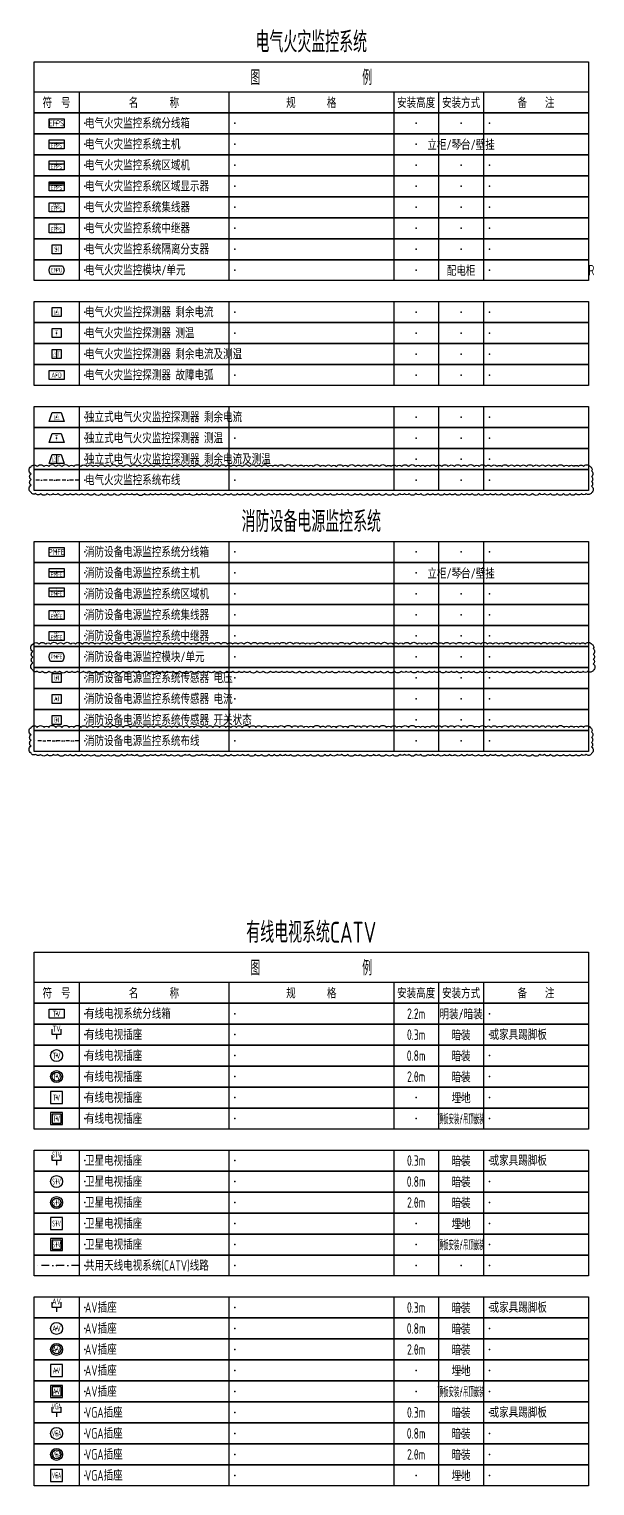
# Model space of a CAD drawing. Header units: millimetres. Extents: x -1040173 to 349982, y -145921 to 298175.
# Drawn here: x -524282 to -505404, y -100186 to -51596 of the extents above; entities that cross this region are included whole.
import ezdxf
from ezdxf.enums import TextEntityAlignment as Align

# ---------------------------------------------------------------- set-up
doc = ezdxf.new("R2010")
doc.units = ezdxf.units.MM
doc.header["$LTSCALE"] = 500
doc.header["$MEASUREMENT"] = 0
for name, pattern in [('BORDER2', [0.875, 0.25, -0.125, 0.25, -0.125, 0, -0.125]), ('DASHDOT', [1, 0.5, -0.25, 0, -0.25]), ('DIVIDE2', [0.625, 0.25, -0.125, 0, -0.125, 0, -0.125])]:
    doc.linetypes.add(name, pattern=pattern)
doc.layers.get('0').update_dxf_attribs({"color": 255, "linetype": 'CONTINUOUS'})
for name, color, linetype in [('E-CATV-DEVC', 3, 'CONTINUOUS'), ('E-CATV-EQPM', 3, 'CONTINUOUS'), ('E-CATV-WIRE', 4, 'DASHDOT'), ('E-EFPS-DEVC', 3, 'CONTINUOUS'), ('E-EFPS-WIRE', 1, 'BORDER2'), ('E-PMFE-DEVC', 3, 'CONTINUOUS'), ('E-PMFE-WIRE', 4, 'DIVIDE2'), ('E-UNIV-DIAG', 2, 'CONTINUOUS'), ('E-UNIV-EL', 140, 'CONTINUOUS'), ('E-UNIV-NOTE', 6, 'CONTINUOUS')]:
    doc.layers.add(name, color=color, linetype=linetype)
doc.styles.add('TH-STYLE3', font='tssdeng.shx', dxfattribs={"width": 0.7, "bigfont": 'tssdchn.shx'})

# ---------------------------------------------------------------- blocks, each defined once
blk = doc.blocks.new('E-BCATV11')
blk.add_circle((0, 0), 2)
at = {"layer": 'E-UNIV-EL', "style": 'TH-STYLE3', "width": 0.7}
blk.add_attdef('SOCKET', text='', height=2, dxfattribs=at).set_placement((0, 0), align=Align.MIDDLE)
blk = doc.blocks.new('E-BCATV01')
blk.add_lwpolyline([(-2.5, 0), (-2.5, 3), (2.5, 3), (2.5, 0)], close=True)
at = {"layer": 'E-UNIV-EL', "style": 'TH-STYLE3', "width": 0.7}
blk.add_attdef('BOX', text='', height=2, dxfattribs=at).set_placement((0, 1.5), align=Align.MIDDLE)
blk = doc.blocks.new('E-BKTS2')
for p, q in [((0, 0), (185, 0)), ((0, -7), (0, 0)), ((185, 0), (185, -7)), ((185, -7), (0, -7))]:
    blk.add_line(p, q)
at = {"linetype": 'Continuous'}
for p, q in [((15, 0), (15, -7)), ((65, 0), (65, -7)), ((120, 0), (120, -7)), ((135, 0), (135, -7)), ((150, 0), (150, -7))]:
    blk.add_line(p, q, dxfattribs=at)
for p in [(7.5, -3.5), (17, -3.5), (67, -3.5), (127.5, -3.5), (142.5, -3.5), (152, -3.5)]:
    blk.add_point(p, dxfattribs=at)
blk = doc.blocks.new('E-BCATV11-1')
blk.add_circle((0, 0), 2)
at = {"layer": 'E-UNIV-EL'}
blk.add_circle((0, 0), 1.5, dxfattribs=at)
at = {"layer": 'E-UNIV-EL', "style": 'TH-STYLE3', "width": 0.7}
blk.add_attdef('SOCKET', text='', height=2, dxfattribs=at).set_placement((0, 0), align=Align.MIDDLE)
blk = doc.blocks.new('E-BCATV11-2')
blk.add_lwpolyline([(-2, 2), (-2, -2), (2, -2), (2, 2)], close=True)
at = {"layer": 'E-UNIV-EL', "style": 'TH-STYLE3', "width": 0.6}
blk.add_attdef('SOCKET', text='', height=2, dxfattribs=at).set_placement((0, 0), align=Align.MIDDLE)
blk = doc.blocks.new('E-BCATV11-3')
blk.add_lwpolyline([(-2, 2), (-2, -2), (2, -2), (2, 2)], close=True)
at = {"layer": 'E-UNIV-EL'}
blk.add_lwpolyline([(-1.5, 1.5), (-1.5, -1.5), (1.5, -1.5), (1.5, 1.5)], close=True, dxfattribs=at)
at = {"layer": 'E-UNIV-EL', "style": 'TH-STYLE3', "width": 0.6}
blk.add_attdef('SOCKET', text='', height=2, dxfattribs=at).set_placement((0, 0), align=Align.MIDDLE)
blk = doc.blocks.new('E-BKTS1')
blk.add_line((0, -10), (185, -10))
at = {"linetype": 'Continuous'}
for p, q in [((15, -10), (15, -17)), ((65, -10), (65, -17)), ((120, -10), (120, -17)), ((135, -10), (135, -17)), ((150, -10), (150, -17))]:
    blk.add_line(p, q, dxfattribs=at)
blk.add_lwpolyline([(0, 0), (185, 0), (185, -17), (0, -17)], close=True)
at = {"layer": 'E-UNIV-NOTE', "style": 'TH-STYLE3', "width": 0.7}
for s, height, p in [('图                例', 5, (92.5, -5)), ('安装高度', 3.5, (127.5, -13.5)), ('安装方式', 3.5, (142.5, -13.5))]:
    blk.add_text(s, height=height, dxfattribs=at).set_placement(p, align=Align.MIDDLE)
at = {"layer": 'E-UNIV-NOTE', "linetype": 'Continuous', "style": 'TH-STYLE3', "width": 0.7}
for s, p in [('符  号', (7.5, -13.5)), ('名       称', (40, -13.5)), ('规       格', (92.5, -13.5)), ('备    注', (167.5, -13.5))]:
    blk.add_text(s, height=3.5, dxfattribs=at).set_placement(p, align=Align.MIDDLE)
blk = doc.blocks.new('E-BCATV10')
for p, q in [((-1.5, 1.5), (-1.5, 3.3)), ((1.5, 1.5), (-1.5, 1.5)), ((0, 1.5), (0, 0)), ((1.5, 1.5), (1.5, 3.3))]:
    blk.add_line(p, q)
at = {"layer": 'E-UNIV-EL', "style": 'TH-STYLE3', "width": 0.7}
blk.add_attdef('SOCKET', text='', height=2, dxfattribs=at).set_placement((0, 3.5), align=Align.MIDDLE)
blk = doc.blocks.new('E-BCATV20')
for p, q in [((-1.5, 1.5), (-1.5, 3.3)), ((1.5, 1.5), (-1.5, 1.5)), ((0, 1.5), (0, 0)), ((1.5, 1.5), (1.5, 3.3))]:
    blk.add_line(p, q)
at = {"layer": 'E-UNIV-EL', "style": 'TH-STYLE3', "width": 0.5}
blk.add_attdef('SOCKET', text='', height=2, dxfattribs=at).set_placement((0, 3.5), align=Align.MIDDLE)
blk = doc.blocks.new('E-BCATV21')
blk.add_circle((0, 0), 2)
at = {"layer": 'E-UNIV-EL', "style": 'TH-STYLE3', "width": 0.5}
blk.add_attdef('SOCKET', text='', height=2, dxfattribs=at).set_placement((0, 0), align=Align.MIDDLE)
blk = doc.blocks.new('E-BCATV21-1')
blk.add_circle((0, 0), 2)
at = {"layer": 'E-UNIV-EL'}
blk.add_circle((0, 0), 1.5, dxfattribs=at)
at = {"layer": 'E-UNIV-EL', "style": 'TH-STYLE3', "width": 0.5}
blk.add_attdef('SOCKET', text='', height=2, dxfattribs=at).set_placement((0, 0), align=Align.MIDDLE)
blk = doc.blocks.new('E-BCATV21-2')
blk.add_lwpolyline([(-2, 2), (-2, -2), (2, -2), (2, 2)], close=True)
at = {"layer": 'E-UNIV-EL', "style": 'TH-STYLE3', "width": 0.5}
blk.add_attdef('SOCKET', text='', height=2, dxfattribs=at).set_placement((0, 0), align=Align.MIDDLE)
blk = doc.blocks.new('E-BCATV21-3')
blk.add_lwpolyline([(-2, 2), (-2, -2), (2, -2), (2, 2)], close=True)
at = {"layer": 'E-UNIV-EL'}
blk.add_lwpolyline([(-1.5, 1.5), (-1.5, -1.5), (1.5, -1.5), (1.5, 1.5)], close=True, dxfattribs=at)
at = {"layer": 'E-UNIV-EL', "style": 'TH-STYLE3', "width": 0.5}
blk.add_attdef('SOCKET', text='', height=2, dxfattribs=at).set_placement((0, 0), align=Align.MIDDLE)
blk = doc.blocks.new('E-BCATV30')
for p, q in [((-1.5, 1.5), (-1.5, 3.3)), ((1.5, 1.5), (-1.5, 1.5)), ((0, 1.5), (0, 0)), ((1.5, 1.5), (1.5, 3.3))]:
    blk.add_line(p, q)
at = {"layer": 'E-UNIV-EL', "style": 'TH-STYLE3', "width": 0.7}
blk.add_attdef('SOCKET', text='', height=2, dxfattribs=at).set_placement((0, 3.5), align=Align.MIDDLE)
blk = doc.blocks.new('E-BCATV31')
blk.add_circle((0, 0), 2)
at = {"layer": 'E-UNIV-EL', "style": 'TH-STYLE3', "width": 0.7}
blk.add_attdef('SOCKET', text='', height=2, dxfattribs=at).set_placement((0, 0), align=Align.MIDDLE)
blk = doc.blocks.new('E-BCATV31-1')
blk.add_circle((0, 0), 2)
at = {"layer": 'E-UNIV-EL'}
blk.add_circle((0, 0), 1.5, dxfattribs=at)
at = {"layer": 'E-UNIV-EL', "style": 'TH-STYLE3', "width": 0.7}
blk.add_attdef('SOCKET', text='', height=2, dxfattribs=at).set_placement((0, 0), align=Align.MIDDLE)
blk = doc.blocks.new('E-BCATV31-2')
blk.add_lwpolyline([(-2, 2), (-2, -2), (2, -2), (2, 2)], close=True)
at = {"layer": 'E-UNIV-EL', "style": 'TH-STYLE3', "width": 0.6}
blk.add_attdef('SOCKET', text='', height=2, dxfattribs=at).set_placement((0, 0), align=Align.MIDDLE)
blk = doc.blocks.new('E-BCATV31-3')
blk.add_lwpolyline([(-2, 2), (-2, -2), (2, -2), (2, 2)], close=True)
at = {"layer": 'E-UNIV-EL'}
blk.add_lwpolyline([(-1.5, 1.5), (-1.5, -1.5), (1.5, -1.5), (1.5, 1.5)], close=True, dxfattribs=at)
at = {"layer": 'E-UNIV-EL', "style": 'TH-STYLE3', "width": 0.6}
blk.add_attdef('SOCKET', text='', height=2, dxfattribs=at).set_placement((0, 0), align=Align.MIDDLE)
blk = doc.blocks.new('E-BCATV40')
for p, q in [((-1.5, 1.5), (-1.5, 3.3)), ((1.5, 1.5), (-1.5, 1.5)), ((0, 1.5), (0, 0)), ((1.5, 1.5), (1.5, 3.3))]:
    blk.add_line(p, q)
at = {"layer": 'E-UNIV-EL', "style": 'TH-STYLE3', "width": 0.5}
blk.add_attdef('SOCKET', text='', height=2, dxfattribs=at).set_placement((0, 3.5), align=Align.MIDDLE)
blk = doc.blocks.new('E-BCATV41')
blk.add_circle((0, 0), 2)
at = {"layer": 'E-UNIV-EL', "style": 'TH-STYLE3', "width": 0.5}
blk.add_attdef('SOCKET', text='', height=2, dxfattribs=at).set_placement((0, 0), align=Align.MIDDLE)
blk = doc.blocks.new('E-BCATV41-1')
blk.add_circle((0, 0), 2)
at = {"layer": 'E-UNIV-EL'}
blk.add_circle((0, 0), 1.5, dxfattribs=at)
at = {"layer": 'E-UNIV-EL', "style": 'TH-STYLE3', "width": 0.5}
blk.add_attdef('SOCKET', text='', height=2, dxfattribs=at).set_placement((0, 0), align=Align.MIDDLE)
blk = doc.blocks.new('E-BCATV41-2')
blk.add_lwpolyline([(-2, 2), (-2, -2), (2, -2), (2, 2)], close=True)
at = {"layer": 'E-UNIV-EL', "style": 'TH-STYLE3', "width": 0.5}
blk.add_attdef('SOCKET', text='', height=2, dxfattribs=at).set_placement((0, 0), align=Align.MIDDLE)
blk = doc.blocks.new('E-BEFPS240')
blk.add_lwpolyline([(-2.5, -1.5), (-2.5, 1.5), (2.5, 1.5), (2.5, -1.5)], close=True)
at = {"layer": 'E-UNIV-EL', "style": 'TH-STYLE3', "width": 0.7}
blk.add_attdef('F', text='', height=1.7, dxfattribs=at).set_placement((0, 0), align=Align.MIDDLE)
blk = doc.blocks.new('E-BEFPS211')
blk.add_lwpolyline([(-2.5, -1.5), (-1.5, 1.5), (1.5, 1.5), (2.5, -1.5)], close=True)
at = {"layer": 'E-UNIV-EL', "style": 'TH-STYLE3', "width": 0.7}
blk.add_attdef('F', text='', height=1.7, dxfattribs=at).set_placement((0, 0), align=Align.MIDDLE)
blk = doc.blocks.new('E-BEFPS220')
blk.add_lwpolyline([(-1.5, -1.5), (-1.5, 1.5), (1.5, 1.5), (1.5, -1.5)], close=True)
at = {"layer": 'E-UNIV-EL', "style": 'TH-STYLE3', "width": 0.7}
blk.add_attdef('F', text='', height=1.7, dxfattribs=at).set_placement((0, 0), align=Align.MIDDLE)
blk = doc.blocks.new('E-BEFPS221')
blk.add_lwpolyline([(-2.5, -1.5), (-1.5, 1.5), (1.5, 1.5), (2.5, -1.5)], close=True)
at = {"layer": 'E-UNIV-EL', "style": 'TH-STYLE3', "width": 0.7}
blk.add_attdef('F', text='', height=1.7, dxfattribs=at).set_placement((0, 0), align=Align.MIDDLE)
blk = doc.blocks.new('E-BEFPS230')
blk.add_lwpolyline([(-1.5, -1.5), (-1.5, 1.5), (1.5, 1.5), (1.5, -1.5)], close=True)
at = {"layer": 'E-UNIV-EL'}
blk.add_line((0, 1.5), (0, -1.5), dxfattribs=at)
at = {"layer": 'E-UNIV-EL', "style": 'TH-STYLE3', "width": 0.5}
for tag, p in [('F1', (-0.75, 0)), ('F2', (0.75, 0))]:
    blk.add_attdef(tag, text='', height=1.7, dxfattribs=at).set_placement(p, align=Align.MIDDLE)
blk = doc.blocks.new('E-BEFPS231')
blk.add_lwpolyline([(-2.5, -1.5), (-1.5, 1.5), (1.5, 1.5), (2.5, -1.5)], close=True)
at = {"layer": 'E-UNIV-EL'}
blk.add_line((0, 1.5), (0, -1.5), dxfattribs=at)
at = {"layer": 'E-UNIV-EL', "style": 'TH-STYLE3', "width": 0.5}
for tag, p in [('F1', (-0.75, 0)), ('F2', (0.75, 0))]:
    blk.add_attdef(tag, text='', height=1.7, dxfattribs=at).set_placement(p, align=Align.MIDDLE)
blk = doc.blocks.new('E-BEFPS010')
blk.add_lwpolyline([(-2.5, -1.5), (-2.5, 1.5), (2.5, 1.5), (2.5, -1.5)], close=True)
at = {"layer": 'E-UNIV-EL', "style": 'TH-STYLE3', "width": 0.7}
blk.add_attdef('BOX', text='', height=2, dxfattribs=at).set_placement((0, 0), align=Align.MIDDLE)
blk = doc.blocks.new('E-BFAS540')
blk.add_lwpolyline([(-1.5, -1.5), (-1.5, 1.5), (1.5, 1.5), (1.5, -1.5)], close=True)
at = {"layer": 'E-UNIV-EL', "style": 'TH-STYLE3', "width": 0.7}
blk.add_attdef('F', text='', height=1.7, dxfattribs=at).set_placement((0, 0), align=Align.MIDDLE)
blk = doc.blocks.new('E-BEFPS020')
blk.add_lwpolyline([(-2.5, -1.5), (-2.5, 1.5), (2.5, 1.5), (2.5, -1.5)], close=True)
at = {"layer": 'E-UNIV-EL'}
blk.add_line((-2.5, 0.5), (2.5, 0.5), dxfattribs=at)
at = {"layer": 'E-UNIV-EL', "style": 'TH-STYLE3', "width": 0.7}
for height, p in [(1.5, (0, -0.5)), (1, (0, 1))]:
    blk.add_attdef('F', text='', height=height, dxfattribs=at).set_placement(p, align=Align.MIDDLE)
blk = doc.blocks.new('E-BEFPS021')
blk.add_lwpolyline([(-2.5, -1.5), (-2.5, 1.5), (2.5, 1.5), (2.5, -1.5)], close=True)
at = {"layer": 'E-UNIV-EL'}
blk.add_line((-2.5, 0.5), (2.5, 0.5), dxfattribs=at)
at = {"layer": 'E-UNIV-EL', "style": 'TH-STYLE3', "width": 0.7}
for height, p in [(1.5, (0, -0.5)), (1, (0, 1))]:
    blk.add_attdef('F', text='', height=height, dxfattribs=at).set_placement(p, align=Align.MIDDLE)
blk = doc.blocks.new('E-BEFPS030')
blk.add_lwpolyline([(-2.5, -1.5), (-2.5, 1.5), (2.5, 1.5), (2.5, -1.5)], close=True)
at = {"layer": 'E-UNIV-EL'}
for p, q in [((-2.5, 1), (2.5, 1)), ((-2.5, 0.5), (2.5, 0.5))]:
    blk.add_line(p, q, dxfattribs=at)
at = {"layer": 'E-UNIV-EL', "style": 'TH-STYLE3', "width": 0.7}
blk.add_attdef('F', text='', height=1.5, dxfattribs=at).set_placement((0, -0.5), align=Align.MIDDLE)
blk = doc.blocks.new('E-BEFPS040')
blk.add_lwpolyline([(-2.5, -1.5), (-2.5, 1.5), (2.5, 1.5), (2.5, -1.5)], close=True)
at = {"layer": 'E-UNIV-EL', "style": 'TH-STYLE3', "width": 0.7}
for height, p in [(1.5, (0, -0.5)), (1, (0, 1))]:
    blk.add_attdef('F', text='', height=height, dxfattribs=at).set_placement(p, align=Align.MIDDLE)
blk = doc.blocks.new('E-BEFPS210')
blk.add_lwpolyline([(-1.5, -1.5), (-1.5, 1.5), (1.5, 1.5), (1.5, -1.5)], close=True)
at = {"layer": 'E-UNIV-EL', "style": 'TH-STYLE3', "width": 0.7}
blk.add_attdef('F', text='', height=1.7, dxfattribs=at).set_placement((0, 0), align=Align.MIDDLE)
blk = doc.blocks.new('E-BEFPS110')
blk.add_lwpolyline([(-2, 1.5), (2, 1.5, -0.333333), (2, -1.5), (-2, -1.5, -0.333333)], format="xyb", close=True)
at = {"layer": 'E-UNIV-EL', "style": 'TH-STYLE3', "width": 0.7}
blk.add_attdef('F', text='', height=1.5, dxfattribs=at).set_placement((0, 0), align=Align.MIDDLE)
blk = doc.blocks.new('E-BPMFE010')
blk.add_lwpolyline([(-2.5, -1.5), (-2.5, 1.5), (2.5, 1.5), (2.5, -1.5)], close=True)
at = {"layer": 'E-UNIV-EL', "style": 'TH-STYLE3', "width": 0.7}
blk.add_attdef('BOX', text='', height=2, dxfattribs=at).set_placement((0, 0), align=Align.MIDDLE)
blk = doc.blocks.new('E-BPMFE020')
blk.add_lwpolyline([(-2.5, -1.5), (-2.5, 1.5), (2.5, 1.5), (2.5, -1.5)], close=True)
at = {"layer": 'E-UNIV-EL'}
blk.add_line((-2.5, 0.5), (2.5, 0.5), dxfattribs=at)
at = {"layer": 'E-UNIV-EL', "style": 'TH-STYLE3', "width": 0.7}
for height, p in [(1.5, (0, -0.5)), (1, (0, 1))]:
    blk.add_attdef('F', text='', height=height, dxfattribs=at).set_placement(p, align=Align.MIDDLE)
blk = doc.blocks.new('E-BPMFE021')
blk.add_lwpolyline([(-2.5, -1), (-2.5, 2), (2.5, 2), (2.5, -1)], close=True)
at = {"layer": 'E-UNIV-EL'}
blk.add_line((-2.5, 1), (2.5, 1), dxfattribs=at)
at = {"layer": 'E-UNIV-EL', "style": 'TH-STYLE3', "width": 0.7}
for height, p in [(1.5, (0, 0)), (1, (0, 1.5))]:
    blk.add_attdef('F', text='', height=height, dxfattribs=at).set_placement(p, align=Align.MIDDLE)
blk = doc.blocks.new('E-BPMFE210')
blk.add_lwpolyline([(-1.5, -1.5), (-1.5, 1.5), (1.5, 1.5), (1.5, -1.5)], close=True)
at = {"layer": 'E-UNIV-EL', "style": 'TH-STYLE3', "width": 0.7}
blk.add_attdef('F', text='', height=1.7, dxfattribs=at).set_placement((0, 0), align=Align.MIDDLE)
blk = doc.blocks.new('E-BPMFE110')
blk.add_lwpolyline([(-2, 1.5), (2, 1.5, -0.333333), (2, -1.5), (-2, -1.5, -0.333333)], format="xyb", close=True)
at = {"layer": 'E-UNIV-EL', "style": 'TH-STYLE3', "width": 0.7}
blk.add_attdef('F', text='', height=1.5, dxfattribs=at).set_placement((0, 0), align=Align.MIDDLE)
blk = doc.blocks.new('E-BEFPS050')
blk.add_lwpolyline([(-2.5, -1.5), (-2.5, 1.5), (2.5, 1.5), (2.5, -1.5)], close=True)
at = {"layer": 'E-UNIV-EL', "style": 'TH-STYLE3', "width": 0.7}
for height, p in [(1.5, (0, -0.5)), (1, (0, 1))]:
    blk.add_attdef('F', text='', height=height, dxfattribs=at).set_placement(p, align=Align.MIDDLE)
blk = doc.blocks.new('E-BPMFE040')
blk.add_lwpolyline([(-2.5, -1.5), (-2.5, 1.5), (2.5, 1.5), (2.5, -1.5)], close=True)
at = {"layer": 'E-UNIV-EL', "style": 'TH-STYLE3', "width": 0.7}
for height, p in [(1.5, (0, -0.5)), (1, (0, 1))]:
    blk.add_attdef('F', text='', height=height, dxfattribs=at).set_placement(p, align=Align.MIDDLE)
blk = doc.blocks.new('E-BPMFE050')
blk.add_lwpolyline([(-2.5, -1.5), (-2.5, 1.5), (2.5, 1.5), (2.5, -1.5)], close=True)
at = {"layer": 'E-UNIV-EL', "style": 'TH-STYLE3', "width": 0.7}
for height, p in [(1.5, (0, -0.5)), (1, (0, 1))]:
    blk.add_attdef('F', text='', height=height, dxfattribs=at).set_placement(p, align=Align.MIDDLE)
blk = doc.blocks.new('E-BPMFE220')
blk.add_lwpolyline([(-1.5, -1.5), (-1.5, 1.5), (1.5, 1.5), (1.5, -1.5)], close=True)
at = {"layer": 'E-UNIV-EL', "style": 'TH-STYLE3', "width": 0.7}
blk.add_attdef('F', text='', height=1.7, dxfattribs=at).set_placement((0, 0), align=Align.MIDDLE)
blk = doc.blocks.new('E-BPMFE211')
blk.add_lwpolyline([(-1.5, -1.5), (-1.5, 1.5), (1.5, 1.5), (1.5, -1.5)], close=True)
at = {"layer": 'E-UNIV-EL', "style": 'TH-STYLE3', "width": 0.7}
blk.add_attdef('F', text='', height=1.7, dxfattribs=at).set_placement((0, 0), align=Align.MIDDLE)

msp = doc.modelspace()

# ---------------------------------------------------------------- linework, layer by layer
at = {"layer": 'E-CATV-WIRE'}
msp.add_line((-522618, -92836), (-524118, -92836), dxfattribs=at)
at = {"layer": 'E-EFPS-WIRE'}
msp.add_line((-522618, -66636), (-524118, -66636), dxfattribs=at)
at = {"layer": 'E-PMFE-WIRE'}
msp.add_line((-522618, -75336), (-524118, -75336), dxfattribs=at)
at = {"layer": 'E-UNIV-NOTE'}
for points in [[(-524218, -66186, -0.520567), (-524012, -66186, -0.520567), (-523785, -66186, -0.520567), (-523629, -66186, -0.520567), (-523389, -66186, -0.520567), (-523191, -66186, -0.520567), (-522949, -66186, -0.520567), (-522792, -66186, -0.520567), (-522559, -66186, -0.520567), (-522349, -66186, -0.520567), (-522142, -66186, -0.520567), (-521981, -66186, -0.520567), (-521750, -66186, -0.520567), (-521583, -66186, -0.520567), (-521348, -66186, -0.520567), (-521145, -66186, -0.520567), (-520896, -66186, -0.520567), (-520679, -66186, -0.520567), (-520499, -66186, -0.520567), (-520306, -66186, -0.520567), (-520121, -66186, -0.520567), (-519894, -66186, -0.520567), (-519706, -66186, -0.520567), (-519524, -66186, -0.520567), (-519339, -66186, -0.520567), (-519126, -66186, -0.520567), (-518928, -66186, -0.520567), (-518773, -66186, -0.520567), (-518546, -66186, -0.520567), (-518341, -66186, -0.520567), (-518151, -66186, -0.520567), (-517934, -66186, -0.520567), (-517721, -66186, -0.520567), (-517552, -66186, -0.520567), (-517368, -66186, -0.520567), (-517172, -66186, -0.520567), (-516927, -66186, -0.520567), (-516714, -66186, -0.520567), (-516525, -66186, -0.520567), (-516311, -66186, -0.520567), (-516151, -66186, -0.520567), (-515983, -66186, -0.520567), (-515763, -66186, -0.520567), (-515514, -66186, -0.520567), (-515309, -66186, -0.520567), (-515119, -66186, -0.520567), (-514958, -66186, -0.520567), (-514802, -66186, -0.520567), (-514560, -66186, -0.520567), (-514396, -66186, -0.520567), (-514191, -66186, -0.520567), (-514031, -66186, -0.520567), (-513801, -66186, -0.520567), (-513641, -66186, -0.520567), (-513391, -66186, -0.520567), (-513205, -66186, -0.520567), (-513007, -66186, -0.520567), (-512775, -66186, -0.520567), (-512605, -66186, -0.520567), (-512359, -66186, -0.520567), (-512207, -66186, -0.520567), (-512015, -66186, -0.520567), (-511854, -66186, -0.520567), (-511625, -66186, -0.520567), (-511381, -66186, -0.520567), (-511227, -66186, -0.520567), (-511073, -66186, -0.520567), (-510916, -66186, -0.520567), (-510706, -66186, -0.520567), (-510516, -66186, -0.520567), (-510296, -66186, -0.520567), (-510093, -66186, -0.520567), (-509864, -66186, -0.520567), (-509671, -66186, -0.520567), (-509423, -66186, -0.520567), (-509268, -66186, -0.520567), (-509044, -66186, -0.520567), (-508868, -66186, -0.520567), (-508665, -66186, -0.520567), (-508513, -66186, -0.520567), (-508291, -66186, -0.520567), (-508086, -66186, -0.520567), (-507892, -66186, -0.520567), (-507688, -66186, -0.520567), (-507463, -66186, -0.520567), (-507258, -66186, -0.520567), (-507050, -66186, -0.520567), (-506851, -66186, -0.520567), (-506667, -66186, -0.520567), (-506430, -66186, -0.520567), (-506271, -66186, -0.520567), (-506106, -66186, -0.520567), (-505954, -66186, -0.520567), (-505781, -66186, -0.520567), (-505567, -66186, -0.520567), (-505518, -66335, -0.520567), (-505518, -66523, -0.520567), (-505518, -66687, -0.520567), (-505518, -66839, -0.520567), (-505518, -67061, -0.520567), (-505695, -67086, -0.520567), (-505849, -67086, -0.520567), (-506034, -67086, -0.520567), (-506241, -67086, -0.520567), (-506449, -67086, -0.520567), (-506661, -67086, -0.520567), (-506889, -67086, -0.520567), (-507087, -67086, -0.520567), (-507246, -67086, -0.520567), (-507484, -67086, -0.520567), (-507728, -67086, -0.520567), (-507900, -67086, -0.520567), (-508070, -67086, -0.520567), (-508288, -67086, -0.520567), (-508520, -67086, -0.520567), (-508722, -67086, -0.520567), (-508888, -67086, -0.520567), (-509077, -67086, -0.520567), (-509284, -67086, -0.520567), (-509502, -67086, -0.520567), (-509671, -67086, -0.520567), (-509856, -67086, -0.520567), (-510074, -67086, -0.520567), (-510248, -67086, -0.520567), (-510423, -67086, -0.520567), (-510637, -67086, -0.520567), (-510816, -67086, -0.520567), (-510982, -67086, -0.520567), (-511215, -67086, -0.520567), (-511373, -67086, -0.520567), (-511602, -67086, -0.520567), (-511761, -67086, -0.520567), (-511913, -67086, -0.520567), (-512148, -67086, -0.520567), (-512368, -67086, -0.520567), (-512611, -67086, -0.520567), (-512787, -67086, -0.520567), (-512996, -67086, -0.520567), (-513232, -67086, -0.520567), (-513406, -67086, -0.520567), (-513652, -67086, -0.520567), (-513845, -67086, -0.520567), (-514001, -67086, -0.520567), (-514226, -67086, -0.520567), (-514409, -67086, -0.520567), (-514648, -67086, -0.520567), (-514890, -67086, -0.520567), (-515095, -67086, -0.520567), (-515314, -67086, -0.520567), (-515558, -67086, -0.520567), (-515735, -67086, -0.520567), (-515910, -67086, -0.520567), (-516099, -67086, -0.520567), (-516283, -67086, -0.520567), (-516530, -67086, -0.520567), (-516734, -67086, -0.520567), (-516979, -67086, -0.520567), (-517161, -67086, -0.520567), (-517333, -67086, -0.520567), (-517541, -67086, -0.520567), (-517727, -67086, -0.520567), (-517972, -67086, -0.520567), (-518154, -67086, -0.520567), (-518360, -67086, -0.520567), (-518520, -67086, -0.520567), (-518686, -67086, -0.520567), (-518935, -67086, -0.520567), (-519089, -67086, -0.520567), (-519319, -67086, -0.520567), (-519538, -67086, -0.520567), (-519727, -67086, -0.520567), (-519884, -67086, -0.520567), (-520070, -67086, -0.520567), (-520233, -67086, -0.520567), (-520434, -67086, -0.520567), (-520684, -67086, -0.520567), (-520859, -67086, -0.520567), (-521011, -67086, -0.520567), (-521199, -67086, -0.520567), (-521446, -67086, -0.520567), (-521660, -67086, -0.520567), (-521864, -67086, -0.520567), (-522104, -67086, -0.520567), (-522331, -67086, -0.520567), (-522529, -67086, -0.520567), (-522726, -67086, -0.520567), (-522909, -67086, -0.520567), (-523080, -67086, -0.520567), (-523322, -67086, -0.520567), (-523475, -67086, -0.520567), (-523675, -67086, -0.520567), (-523900, -67086, -0.520567), (-524067, -67086, -0.520567), (-524218, -67048, -0.520567), (-524218, -66806, -0.520567), (-524218, -66618, -0.520567), (-524218, -66433, -0.520567)], [(-524162, -72111, -0.520567), (-523956, -72111, -0.520567), (-523729, -72111, -0.520567), (-523573, -72111, -0.520567), (-523333, -72111, -0.520567), (-523135, -72111, -0.520567), (-522893, -72111, -0.520567), (-522736, -72111, -0.520567), (-522503, -72111, -0.520567), (-522293, -72111, -0.520567), (-522086, -72111, -0.520567), (-521925, -72111, -0.520567), (-521694, -72111, -0.520567), (-521527, -72111, -0.520567), (-521292, -72111, -0.520567), (-521089, -72111, -0.520567), (-520840, -72111, -0.520567), (-520624, -72111, -0.520567), (-520443, -72111, -0.520567), (-520250, -72111, -0.520567), (-520065, -72111, -0.520567), (-519838, -72111, -0.520567), (-519650, -72111, -0.520567), (-519468, -72111, -0.520567), (-519283, -72111, -0.520567), (-519070, -72111, -0.520567), (-518872, -72111, -0.520567), (-518717, -72111, -0.520567), (-518490, -72111, -0.520567), (-518285, -72111, -0.520567), (-518095, -72111, -0.520567), (-517878, -72111, -0.520567), (-517665, -72111, -0.520567), (-517496, -72111, -0.520567), (-517312, -72111, -0.520567), (-517116, -72111, -0.520567), (-516871, -72111, -0.520567), (-516658, -72111, -0.520567), (-516469, -72111, -0.520567), (-516255, -72111, -0.520567), (-516096, -72111, -0.520567), (-515927, -72111, -0.520567), (-515707, -72111, -0.520567), (-515458, -72111, -0.520567), (-515254, -72111, -0.520567), (-515063, -72111, -0.520567), (-514902, -72111, -0.520567), (-514747, -72111, -0.520567), (-514504, -72111, -0.520567), (-514340, -72111, -0.520567), (-514135, -72111, -0.520567), (-513975, -72111, -0.520567), (-513745, -72111, -0.520567), (-513585, -72111, -0.520567), (-513335, -72111, -0.520567), (-513149, -72111, -0.520567), (-512951, -72111, -0.520567), (-512719, -72111, -0.520567), (-512549, -72111, -0.520567), (-512303, -72111, -0.520567), (-512151, -72111, -0.520567), (-511959, -72111, -0.520567), (-511799, -72111, -0.520567), (-511569, -72111, -0.520567), (-511325, -72111, -0.520567), (-511171, -72111, -0.520567), (-511017, -72111, -0.520567), (-510860, -72111, -0.520567), (-510650, -72111, -0.520567), (-510461, -72111, -0.520567), (-510240, -72111, -0.520567), (-510037, -72111, -0.520567), (-509808, -72111, -0.520567), (-509615, -72111, -0.520567), (-509367, -72111, -0.520567), (-509212, -72111, -0.520567), (-508988, -72111, -0.520567), (-508812, -72111, -0.520567), (-508609, -72111, -0.520567), (-508457, -72111, -0.520567), (-508235, -72111, -0.520567), (-508030, -72111, -0.520567), (-507836, -72111, -0.520567), (-507632, -72111, -0.520567), (-507407, -72111, -0.520567), (-507202, -72111, -0.520567), (-506994, -72111, -0.520567), (-506795, -72111, -0.520567), (-506611, -72111, -0.520567), (-506374, -72111, -0.520567), (-506215, -72111, -0.520567), (-506050, -72111, -0.520567), (-505899, -72111, -0.520567), (-505725, -72111, -0.520567), (-505511, -72111, -0.520567), (-505462, -72260, -0.520567), (-505462, -72448, -0.520567), (-505462, -72612, -0.520567), (-505462, -72764, -0.520567), (-505462, -72986, -0.520567), (-505639, -73011, -0.520567), (-505793, -73011, -0.520567), (-505978, -73011, -0.520567), (-506185, -73011, -0.520567), (-506393, -73011, -0.520567), (-506605, -73011, -0.520567), (-506833, -73011, -0.520567), (-507031, -73011, -0.520567), (-507190, -73011, -0.520567), (-507428, -73011, -0.520567), (-507672, -73011, -0.520567), (-507844, -73011, -0.520567), (-508014, -73011, -0.520567), (-508232, -73011, -0.520567), (-508464, -73011, -0.520567), (-508666, -73011, -0.520567), (-508832, -73011, -0.520567), (-509021, -73011, -0.520567), (-509228, -73011, -0.520567), (-509446, -73011, -0.520567), (-509615, -73011, -0.520567), (-509800, -73011, -0.520567), (-510018, -73011, -0.520567), (-510192, -73011, -0.520567), (-510367, -73011, -0.520567), (-510581, -73011, -0.520567), (-510760, -73011, -0.520567), (-510926, -73011, -0.520567), (-511159, -73011, -0.520567), (-511317, -73011, -0.520567), (-511547, -73011, -0.520567), (-511705, -73011, -0.520567), (-511857, -73011, -0.520567), (-512093, -73011, -0.520567), (-512312, -73011, -0.520567), (-512555, -73011, -0.520567), (-512731, -73011, -0.520567), (-512940, -73011, -0.520567), (-513176, -73011, -0.520567), (-513350, -73011, -0.520567), (-513596, -73011, -0.520567), (-513789, -73011, -0.520567), (-513945, -73011, -0.520567), (-514170, -73011, -0.520567), (-514354, -73011, -0.520567), (-514592, -73011, -0.520567), (-514834, -73011, -0.520567), (-515039, -73011, -0.520567), (-515258, -73011, -0.520567), (-515502, -73011, -0.520567), (-515679, -73011, -0.520567), (-515854, -73011, -0.520567), (-516043, -73011, -0.520567), (-516227, -73011, -0.520567), (-516474, -73011, -0.520567), (-516678, -73011, -0.520567), (-516923, -73011, -0.520567), (-517105, -73011, -0.520567), (-517277, -73011, -0.520567), (-517485, -73011, -0.520567), (-517671, -73011, -0.520567), (-517916, -73011, -0.520567), (-518098, -73011, -0.520567), (-518305, -73011, -0.520567), (-518464, -73011, -0.520567), (-518630, -73011, -0.520567), (-518879, -73011, -0.520567), (-519033, -73011, -0.520567), (-519263, -73011, -0.520567), (-519482, -73011, -0.520567), (-519671, -73011, -0.520567), (-519828, -73011, -0.520567), (-520015, -73011, -0.520567), (-520177, -73011, -0.520567), (-520378, -73011, -0.520567), (-520628, -73011, -0.520567), (-520803, -73011, -0.520567), (-520955, -73011, -0.520567), (-521143, -73011, -0.520567), (-521390, -73011, -0.520567), (-521604, -73011, -0.520567), (-521808, -73011, -0.520567), (-522048, -73011, -0.520567), (-522275, -73011, -0.520567), (-522473, -73011, -0.520567), (-522670, -73011, -0.520567), (-522853, -73011, -0.520567), (-523024, -73011, -0.520567), (-523266, -73011, -0.520567), (-523419, -73011, -0.520567), (-523619, -73011, -0.520567), (-523844, -73011, -0.520567), (-524011, -73011, -0.520567), (-524162, -72973, -0.520567), (-524162, -72731, -0.520567), (-524162, -72543, -0.520567), (-524162, -72357, -0.520567)], [(-524218, -74886, -0.520567), (-524012, -74886, -0.520567), (-523785, -74886, -0.520567), (-523629, -74886, -0.520567), (-523389, -74886, -0.520567), (-523191, -74886, -0.520567), (-522949, -74886, -0.520567), (-522792, -74886, -0.520567), (-522559, -74886, -0.520567), (-522349, -74886, -0.520567), (-522142, -74886, -0.520567), (-521981, -74886, -0.520567), (-521750, -74886, -0.520567), (-521583, -74886, -0.520567), (-521348, -74886, -0.520567), (-521145, -74886, -0.520567), (-520896, -74886, -0.520567), (-520679, -74886, -0.520567), (-520499, -74886, -0.520567), (-520306, -74886, -0.520567), (-520121, -74886, -0.520567), (-519894, -74886, -0.520567), (-519706, -74886, -0.520567), (-519524, -74886, -0.520567), (-519339, -74886, -0.520567), (-519126, -74886, -0.520567), (-518928, -74886, -0.520567), (-518773, -74886, -0.520567), (-518546, -74886, -0.520567), (-518341, -74886, -0.520567), (-518151, -74886, -0.520567), (-517934, -74886, -0.520567), (-517721, -74886, -0.520567), (-517552, -74886, -0.520567), (-517368, -74886, -0.520567), (-517172, -74886, -0.520567), (-516927, -74886, -0.520567), (-516714, -74886, -0.520567), (-516525, -74886, -0.520567), (-516311, -74886, -0.520567), (-516151, -74886, -0.520567), (-515983, -74886, -0.520567), (-515763, -74886, -0.520567), (-515514, -74886, -0.520567), (-515309, -74886, -0.520567), (-515119, -74886, -0.520567), (-514958, -74886, -0.520567), (-514802, -74886, -0.520567), (-514560, -74886, -0.520567), (-514396, -74886, -0.520567), (-514191, -74886, -0.520567), (-514031, -74886, -0.520567), (-513801, -74886, -0.520567), (-513641, -74886, -0.520567), (-513391, -74886, -0.520567), (-513205, -74886, -0.520567), (-513007, -74886, -0.520567), (-512775, -74886, -0.520567), (-512605, -74886, -0.520567), (-512359, -74886, -0.520567), (-512207, -74886, -0.520567), (-512015, -74886, -0.520567), (-511854, -74886, -0.520567), (-511625, -74886, -0.520567), (-511381, -74886, -0.520567), (-511227, -74886, -0.520567), (-511073, -74886, -0.520567), (-510916, -74886, -0.520567), (-510706, -74886, -0.520567), (-510516, -74886, -0.520567), (-510296, -74886, -0.520567), (-510093, -74886, -0.520567), (-509864, -74886, -0.520567), (-509671, -74886, -0.520567), (-509423, -74886, -0.520567), (-509268, -74886, -0.520567), (-509044, -74886, -0.520567), (-508868, -74886, -0.520567), (-508665, -74886, -0.520567), (-508513, -74886, -0.520567), (-508291, -74886, -0.520567), (-508086, -74886, -0.520567), (-507892, -74886, -0.520567), (-507688, -74886, -0.520567), (-507463, -74886, -0.520567), (-507258, -74886, -0.520567), (-507050, -74886, -0.520567), (-506851, -74886, -0.520567), (-506667, -74886, -0.520567), (-506430, -74886, -0.520567), (-506271, -74886, -0.520567), (-506106, -74886, -0.520567), (-505954, -74886, -0.520567), (-505781, -74886, -0.520567), (-505567, -74886, -0.520567), (-505518, -75035, -0.520567), (-505518, -75223, -0.520567), (-505518, -75387, -0.520567), (-505518, -75539, -0.520567), (-505518, -75761, -0.520567), (-505695, -75786, -0.520567), (-505849, -75786, -0.520567), (-506034, -75786, -0.520567), (-506241, -75786, -0.520567), (-506449, -75786, -0.520567), (-506661, -75786, -0.520567), (-506889, -75786, -0.520567), (-507087, -75786, -0.520567), (-507246, -75786, -0.520567), (-507484, -75786, -0.520567), (-507728, -75786, -0.520567), (-507900, -75786, -0.520567), (-508070, -75786, -0.520567), (-508288, -75786, -0.520567), (-508520, -75786, -0.520567), (-508722, -75786, -0.520567), (-508888, -75786, -0.520567), (-509077, -75786, -0.520567), (-509284, -75786, -0.520567), (-509502, -75786, -0.520567), (-509671, -75786, -0.520567), (-509856, -75786, -0.520567), (-510074, -75786, -0.520567), (-510248, -75786, -0.520567), (-510423, -75786, -0.520567), (-510637, -75786, -0.520567), (-510816, -75786, -0.520567), (-510982, -75786, -0.520567), (-511215, -75786, -0.520567), (-511373, -75786, -0.520567), (-511602, -75786, -0.520567), (-511761, -75786, -0.520567), (-511913, -75786, -0.520567), (-512148, -75786, -0.520567), (-512368, -75786, -0.520567), (-512611, -75786, -0.520567), (-512787, -75786, -0.520567), (-512996, -75786, -0.520567), (-513232, -75786, -0.520567), (-513406, -75786, -0.520567), (-513652, -75786, -0.520567), (-513845, -75786, -0.520567), (-514001, -75786, -0.520567), (-514226, -75786, -0.520567), (-514409, -75786, -0.520567), (-514648, -75786, -0.520567), (-514890, -75786, -0.520567), (-515095, -75786, -0.520567), (-515314, -75786, -0.520567), (-515558, -75786, -0.520567), (-515735, -75786, -0.520567), (-515910, -75786, -0.520567), (-516099, -75786, -0.520567), (-516283, -75786, -0.520567), (-516530, -75786, -0.520567), (-516734, -75786, -0.520567), (-516979, -75786, -0.520567), (-517161, -75786, -0.520567), (-517333, -75786, -0.520567), (-517541, -75786, -0.520567), (-517727, -75786, -0.520567), (-517972, -75786, -0.520567), (-518154, -75786, -0.520567), (-518360, -75786, -0.520567), (-518520, -75786, -0.520567), (-518686, -75786, -0.520567), (-518935, -75786, -0.520567), (-519089, -75786, -0.520567), (-519319, -75786, -0.520567), (-519538, -75786, -0.520567), (-519727, -75786, -0.520567), (-519884, -75786, -0.520567), (-520070, -75786, -0.520567), (-520233, -75786, -0.520567), (-520434, -75786, -0.520567), (-520684, -75786, -0.520567), (-520859, -75786, -0.520567), (-521011, -75786, -0.520567), (-521199, -75786, -0.520567), (-521446, -75786, -0.520567), (-521660, -75786, -0.520567), (-521864, -75786, -0.520567), (-522104, -75786, -0.520567), (-522331, -75786, -0.520567), (-522529, -75786, -0.520567), (-522726, -75786, -0.520567), (-522909, -75786, -0.520567), (-523080, -75786, -0.520567), (-523322, -75786, -0.520567), (-523475, -75786, -0.520567), (-523675, -75786, -0.520567), (-523900, -75786, -0.520567), (-524067, -75786, -0.520567), (-524218, -75748, -0.520567), (-524218, -75506, -0.520567), (-524218, -75318, -0.520567), (-524218, -75133, -0.520567)]]:
    msp.add_lwpolyline(points, format="xyb", close=True, dxfattribs=at)

# ---------------------------------------------------------------- block references
at = {"layer": 'E-CATV-DEVC', "xscale": 100, "yscale": 100, "zscale": 100}
for name, p, values in [('E-BCATV10', (-523368, -85286), {'SOCKET': 'TV'}), ('E-BCATV11', (-523368, -85836), {'SOCKET': 'TV'}), ('E-BCATV11-1', (-523368, -86536), {'SOCKET': 'TV'}), ('E-BCATV11-2', (-523368, -87236), {'SOCKET': 'TV'}), ('E-BCATV11-3', (-523368, -87936), {'SOCKET': 'TV'}), ('E-BCATV20', (-523368, -89486), {'SOCKET': 'STV'}), ('E-BCATV21', (-523368, -90036), {'SOCKET': 'STV'}), ('E-BCATV21-1', (-523368, -90736), {'SOCKET': 'STV'}), ('E-BCATV21-2', (-523368, -91436), {'SOCKET': 'STV'}), ('E-BCATV21-3', (-523368, -92136), {'SOCKET': 'STV'}), ('E-BCATV30', (-523368, -94386), {'SOCKET': 'AV'}), ('E-BCATV31', (-523368, -94936), {'SOCKET': 'AV'}), ('E-BCATV31-1', (-523368, -95636), {'SOCKET': 'AV'}), ('E-BCATV31-2', (-523368, -96336), {'SOCKET': 'AV'}), ('E-BCATV31-3', (-523368, -97036), {'SOCKET': 'AV'}), ('E-BCATV40', (-523368, -97886), {'SOCKET': 'VGA'}), ('E-BCATV41', (-523368, -98436), {'SOCKET': 'VGA'}), ('E-BCATV41-1', (-523368, -99136), {'SOCKET': 'VGA'}), ('E-BCATV41-2', (-523368, -99836), {'SOCKET': 'VGA'})]:
    msp.add_blockref(name, p, dxfattribs=at).add_auto_attribs(values)
at = {"layer": 'E-CATV-EQPM', "xscale": 100, "yscale": 100, "zscale": 100}
msp.add_blockref('E-BCATV01', (-523368, -84586), dxfattribs=at).add_auto_attribs({'BOX': 'TV'})
at = {"layer": 'E-EFPS-DEVC'}
ref = msp.add_blockref('E-BEFPS010', (-523368, -54736), dxfattribs=dict(at, xscale=100, yscale=100, zscale=100))
ref.add_attrib('EFPS', 'EFPS', dxfattribs={"layer": 'E-UNIV-EL', "height": 200, "style": 'TH-STYLE3', "width": 0.7}).set_placement((-523368, -54736), align=Align.MIDDLE)
ref = msp.add_blockref('E-BEFPS020', (-523368, -55436), dxfattribs=dict(at, xscale=100, yscale=100, zscale=100))
ref.add_attrib('F', 'EFPS', dxfattribs={"layer": 'E-UNIV-EL', "height": 150, "style": 'TH-STYLE3', "width": 0.7}).set_placement((-523368, -55486), align=Align.MIDDLE)
ref.add_attrib('F', 'C', dxfattribs={"layer": 'E-UNIV-EL', "height": 100, "style": 'TH-STYLE3', "width": 0.7}).set_placement((-523368, -55336), align=Align.MIDDLE)
ref = msp.add_blockref('E-BEFPS021', (-523368, -56136), dxfattribs=dict(at, xscale=100, yscale=100, zscale=100))
ref.add_attrib('F', 'Z', dxfattribs={"layer": 'E-UNIV-EL', "height": 100, "style": 'TH-STYLE3', "width": 0.7}).set_placement((-523368, -56036), align=Align.MIDDLE)
ref.add_attrib('F', 'EFPS', dxfattribs={"layer": 'E-UNIV-EL', "height": 150, "style": 'TH-STYLE3', "width": 0.7}).set_placement((-523368, -56186), align=Align.MIDDLE)
at = {"layer": 'E-EFPS-DEVC', "xscale": 100, "yscale": 100, "zscale": 100}
for name, p, values in [('E-BEFPS030', (-523368, -56836), {'F': 'EFPS'}), ('E-BFAS540', (-523368, -58936), {'F': 'SI'}), ('E-BEFPS110', (-523368, -59636), {'F': 'EFPU'}), ('E-BEFPS210', (-523368, -61036), {'F': 'I△'}), ('E-BEFPS220', (-523368, -61736), {'F': 'T'}), ('E-BEFPS230', (-523368, -62436), {'F1': 'I△', 'F2': 'T'}), ('E-BEFPS240', (-523368, -63136), {'F': 'AFD'}), ('E-BEFPS211', (-523368, -64536), {'F': 'I△'}), ('E-BEFPS221', (-523368, -65236), {'F': 'T'}), ('E-BEFPS231', (-523368, -65936), {'F2': 'T', 'F1': 'I△'})]:
    msp.add_blockref(name, p, dxfattribs=at).add_auto_attribs(values)
at = {"layer": 'E-EFPS-DEVC'}
ref = msp.add_blockref('E-BEFPS040', (-523368, -57536), dxfattribs=dict(at, xscale=100, yscale=100, zscale=100))
ref.add_attrib('F', 'HUB', dxfattribs={"layer": 'E-UNIV-EL', "height": 100, "style": 'TH-STYLE3', "width": 0.7}).set_placement((-523368, -57436), align=Align.MIDDLE)
ref.add_attrib('F', 'EFPS', dxfattribs={"layer": 'E-UNIV-EL', "height": 150, "style": 'TH-STYLE3', "width": 0.7}).set_placement((-523368, -57586), align=Align.MIDDLE)
ref = msp.add_blockref('E-BEFPS050', (-523368, -58236), dxfattribs=dict(at, xscale=100, yscale=100, zscale=100))
ref.add_attrib('F', 'EFPS', dxfattribs={"layer": 'E-UNIV-EL', "height": 150, "style": 'TH-STYLE3', "width": 0.7}).set_placement((-523368, -58286), align=Align.MIDDLE)
ref.add_attrib('F', 'RP', dxfattribs={"layer": 'E-UNIV-EL', "height": 100, "style": 'TH-STYLE3', "width": 0.7}).set_placement((-523368, -58136), align=Align.MIDDLE)
at = {"layer": 'E-PMFE-DEVC', "xscale": 100, "yscale": 100, "zscale": 100}
for name, p, values in [('E-BPMFE010', (-523368, -69036), {'BOX': 'PMFE'}), ('E-BPMFE110', (-523368, -72536), {'F': 'PMFE'}), ('E-BPMFE210', (-523368, -73236), {'F': 'UI'}), ('E-BPMFE211', (-523368, -73936), {'F': 'AI'}), ('E-BPMFE220', (-523368, -74636), {'F': 'DI'})]:
    msp.add_blockref(name, p, dxfattribs=at).add_auto_attribs(values)
at = {"layer": 'E-PMFE-DEVC'}
ref = msp.add_blockref('E-BPMFE020', (-523368, -69736), dxfattribs=dict(at, xscale=100, yscale=100, zscale=100))
ref.add_attrib('F', 'C', dxfattribs={"layer": 'E-UNIV-EL', "height": 100, "style": 'TH-STYLE3', "width": 0.7}).set_placement((-523368, -69636), align=Align.MIDDLE)
ref.add_attrib('F', 'PMFE', dxfattribs={"layer": 'E-UNIV-EL', "height": 150, "style": 'TH-STYLE3', "width": 0.7}).set_placement((-523368, -69786), align=Align.MIDDLE)
ref = msp.add_blockref('E-BPMFE021', (-523368, -70436), dxfattribs=dict(at, xscale=100, yscale=100, zscale=100))
ref.add_attrib('F', 'PMFE', dxfattribs={"layer": 'E-UNIV-EL', "height": 150, "style": 'TH-STYLE3', "width": 0.7}).set_placement((-523368, -70436), align=Align.MIDDLE)
ref.add_attrib('F', 'Z', dxfattribs={"layer": 'E-UNIV-EL', "height": 100, "style": 'TH-STYLE3', "width": 0.7}).set_placement((-523368, -70286), align=Align.MIDDLE)
ref = msp.add_blockref('E-BPMFE040', (-523368, -71136), dxfattribs=dict(at, xscale=100, yscale=100, zscale=100))
ref.add_attrib('F', 'PMFE', dxfattribs={"layer": 'E-UNIV-EL', "height": 150, "style": 'TH-STYLE3', "width": 0.7}).set_placement((-523368, -71186), align=Align.MIDDLE)
ref.add_attrib('F', 'HUB', dxfattribs={"layer": 'E-UNIV-EL', "height": 100, "style": 'TH-STYLE3', "width": 0.7}).set_placement((-523368, -71036), align=Align.MIDDLE)
ref = msp.add_blockref('E-BPMFE050', (-523368, -71836), dxfattribs=dict(at, xscale=100, yscale=100, zscale=100))
ref.add_attrib('F', 'RP', dxfattribs={"layer": 'E-UNIV-EL', "height": 100, "style": 'TH-STYLE3', "width": 0.7}).set_placement((-523368, -71736), align=Align.MIDDLE)
ref.add_attrib('F', 'PMFE', dxfattribs={"layer": 'E-UNIV-EL', "height": 150, "style": 'TH-STYLE3', "width": 0.7}).set_placement((-523368, -71886), align=Align.MIDDLE)
at = {"layer": 'E-UNIV-DIAG', "xscale": 100, "yscale": 100, "zscale": 100}
for name, p in [('E-BKTS1', (-524118, -52686)), ('E-BKTS2', (-524118, -54386)), ('E-BKTS2', (-524118, -55086)), ('E-BKTS2', (-524118, -55786)), ('E-BKTS2', (-524118, -56486)), ('E-BKTS2', (-524118, -57186)), ('E-BKTS2', (-524118, -57886)), ('E-BKTS2', (-524118, -58586)), ('E-BKTS2', (-524118, -59286)), ('E-BKTS2', (-524118, -60686)), ('E-BKTS2', (-524118, -61386)), ('E-BKTS2', (-524118, -62086)), ('E-BKTS2', (-524118, -62786)), ('E-BKTS2', (-524118, -64186)), ('E-BKTS2', (-524118, -64886)), ('E-BKTS2', (-524118, -65586)), ('E-BKTS2', (-524118, -66286)), ('E-BKTS2', (-524118, -68686)), ('E-BKTS2', (-524118, -69386)), ('E-BKTS2', (-524118, -70086)), ('E-BKTS2', (-524118, -70786)), ('E-BKTS2', (-524118, -71486)), ('E-BKTS2', (-524118, -72186)), ('E-BKTS2', (-524118, -72886)), ('E-BKTS2', (-524118, -73586)), ('E-BKTS2', (-524118, -74286)), ('E-BKTS2', (-524118, -74986)), ('E-BKTS1', (-524118, -82386)), ('E-BKTS2', (-524118, -84086)), ('E-BKTS2', (-524118, -84786)), ('E-BKTS2', (-524118, -85486)), ('E-BKTS2', (-524118, -86186)), ('E-BKTS2', (-524118, -86886)), ('E-BKTS2', (-524118, -87586)), ('E-BKTS2', (-524118, -88986)), ('E-BKTS2', (-524118, -89686)), ('E-BKTS2', (-524118, -90386)), ('E-BKTS2', (-524118, -91086)), ('E-BKTS2', (-524118, -91786)), ('E-BKTS2', (-524118, -92486)), ('E-BKTS2', (-524118, -93886)), ('E-BKTS2', (-524118, -94586)), ('E-BKTS2', (-524118, -95286)), ('E-BKTS2', (-524118, -95986)), ('E-BKTS2', (-524118, -96686)), ('E-BKTS2', (-524118, -97386)), ('E-BKTS2', (-524118, -98086)), ('E-BKTS2', (-524118, -98786)), ('E-BKTS2', (-524118, -99486))]:
    msp.add_blockref(name, p, dxfattribs=at)

# ---------------------------------------------------------------- texts
at = {"layer": 'E-UNIV-NOTE', "style": 'TH-STYLE3'}
for s, height, width, p in [('电气火灾监控系统', 700, 0.7, (-514868, -51986)), ('立柜/琴台/壁挂', 350, 0.7, (-509868, -55436)), ('配电柜', 350, 0.7, (-509868, -59636)), ('R', 350, 0.7, (-505518, -59636)), ('消防设备电源监控系统', 700, 0.7, (-514868, -67986)), ('立柜/琴台/壁挂', 350, 0.7, (-509868, -69736)), ('有线电视系统CATV', 700, 0.7, (-514868, -81686)), ('2.2m', 350, 0.7, (-511368, -84436)), ('明装/暗装', 350, 0.7, (-509868, -84436)), ('0.3m', 350, 0.7, (-511368, -85136)), ('暗装', 350, 0.7, (-509868, -85136)), ('0.8m', 350, 0.7, (-511368, -85836)), ('暗装', 350, 0.7, (-509868, -85836)), ('2.0m', 350, 0.7, (-511368, -86536)), ('暗装', 350, 0.7, (-509868, -86536)), ('埋地', 350, 0.7, (-509868, -87236)), ('顶板安装/吊顶嵌装', 350, 0.4, (-509868, -87936)), ('0.3m', 350, 0.7, (-511368, -89336)), ('暗装', 350, 0.7, (-509868, -89336)), ('0.8m', 350, 0.7, (-511368, -90036)), ('暗装', 350, 0.7, (-509868, -90036)), ('2.0m', 350, 0.7, (-511368, -90736)), ('暗装', 350, 0.7, (-509868, -90736)), ('埋地', 350, 0.7, (-509868, -91436)), ('顶板安装/吊顶嵌装', 350, 0.4, (-509868, -92136)), ('0.3m', 350, 0.7, (-511368, -94236)), ('暗装', 350, 0.7, (-509868, -94236)), ('暗装', 350, 0.7, (-509868, -94936)), ('0.8m', 350, 0.7, (-511368, -94936)), ('2.0m', 350, 0.7, (-511368, -95636)), ('暗装', 350, 0.7, (-509868, -95636)), ('埋地', 350, 0.7, (-509868, -96336)), ('顶板安装/吊顶嵌装', 350, 0.4, (-509868, -97036)), ('0.3m', 350, 0.7, (-511368, -97736)), ('暗装', 350, 0.7, (-509868, -97736)), ('0.8m', 350, 0.7, (-511368, -98436)), ('暗装', 350, 0.7, (-509868, -98436)), ('2.0m', 350, 0.7, (-511368, -99136)), ('暗装', 350, 0.7, (-509868, -99136)), ('埋地', 350, 0.7, (-509868, -99836))]:
    msp.add_text(s, height=height, dxfattribs=dict(at, width=width)).set_placement(p, align=Align.MIDDLE)
at = {"layer": 'E-UNIV-NOTE', "style": 'TH-STYLE3', "width": 0.7}
for s, p in [('电气火灾监控系统分线箱', (-522418, -54736)), ('电气火灾监控系统主机', (-522418, -55436)), ('电气火灾监控系统区域机', (-522418, -56136)), ('电气火灾监控系统区域显示器', (-522418, -56836)), ('电气火灾监控系统集线器', (-522418, -57536)), ('电气火灾监控系统中继器', (-522418, -58236)), ('电气火灾监控系统隔离分支器', (-522418, -58936)), ('电气火灾监控模块/单元', (-522418, -59636)), ('电气火灾监控探测器 剩余电流', (-522418, -61036)), ('电气火灾监控探测器 测温', (-522418, -61736)), ('电气火灾监控探测器 剩余电流及测温', (-522418, -62436)), ('电气火灾监控探测器 故障电弧', (-522418, -63136)), ('独立式电气火灾监控探测器 剩余电流', (-522418, -64536)), ('独立式电气火灾监控探测器 测温', (-522418, -65236)), ('独立式电气火灾监控探测器 剩余电流及测温', (-522418, -65936)), ('电气火灾监控系统布线', (-522418, -66636)), ('消防设备电源监控系统分线箱', (-522418, -69036)), ('消防设备电源监控系统主机', (-522418, -69736)), ('消防设备电源监控系统区域机', (-522418, -70436)), ('消防设备电源监控系统集线器', (-522418, -71136)), ('消防设备电源监控系统中继器', (-522418, -71836)), ('消防设备电源监控模块/单元', (-522418, -72536)), ('消防设备电源监控系统传感器 电压', (-522418, -73236)), ('消防设备电源监控系统传感器 电流', (-522418, -73936)), ('消防设备电源监控系统传感器 开关状态', (-522418, -74636)), ('消防设备电源监控系统布线', (-522418, -75336)), ('或家具踢脚板', (-508918, -85136)), ('或家具踢脚板', (-508918, -89336)), ('共用天线电视系统(CATV)线路', (-522418, -92836)), ('或家具踢脚板', (-508918, -94236)), ('或家具踢脚板', (-508918, -97736))]:
    msp.add_text(s, height=350, dxfattribs=at).set_placement(p, align=Align.MIDDLE_LEFT)
at = {"layer": 'E-UNIV-NOTE', "linetype": 'Continuous', "style": 'TH-STYLE3', "width": 0.7}
for s, p in [('有线电视系统分线箱', (-522418, -84436)), ('有线电视插座', (-522418, -85136)), ('有线电视插座', (-522418, -85836)), ('有线电视插座', (-522418, -86536)), ('有线电视插座', (-522418, -87236)), ('有线电视插座', (-522418, -87936)), ('卫星电视插座', (-522418, -89336)), ('卫星电视插座', (-522418, -90036)), ('卫星电视插座', (-522418, -90736)), ('卫星电视插座', (-522418, -91436)), ('卫星电视插座', (-522418, -92136)), ('AV插座', (-522418, -94236)), ('AV插座', (-522418, -94936)), ('AV插座', (-522418, -95636)), ('AV插座', (-522418, -96336)), ('AV插座', (-522418, -97036)), ('VGA插座', (-522418, -97736)), ('VGA插座', (-522418, -98436)), ('VGA插座', (-522418, -99136)), ('VGA插座', (-522418, -99836))]:
    msp.add_text(s, height=350, dxfattribs=at).set_placement(p, align=Align.MIDDLE_LEFT)

doc.saveas('drawing.dxf')
